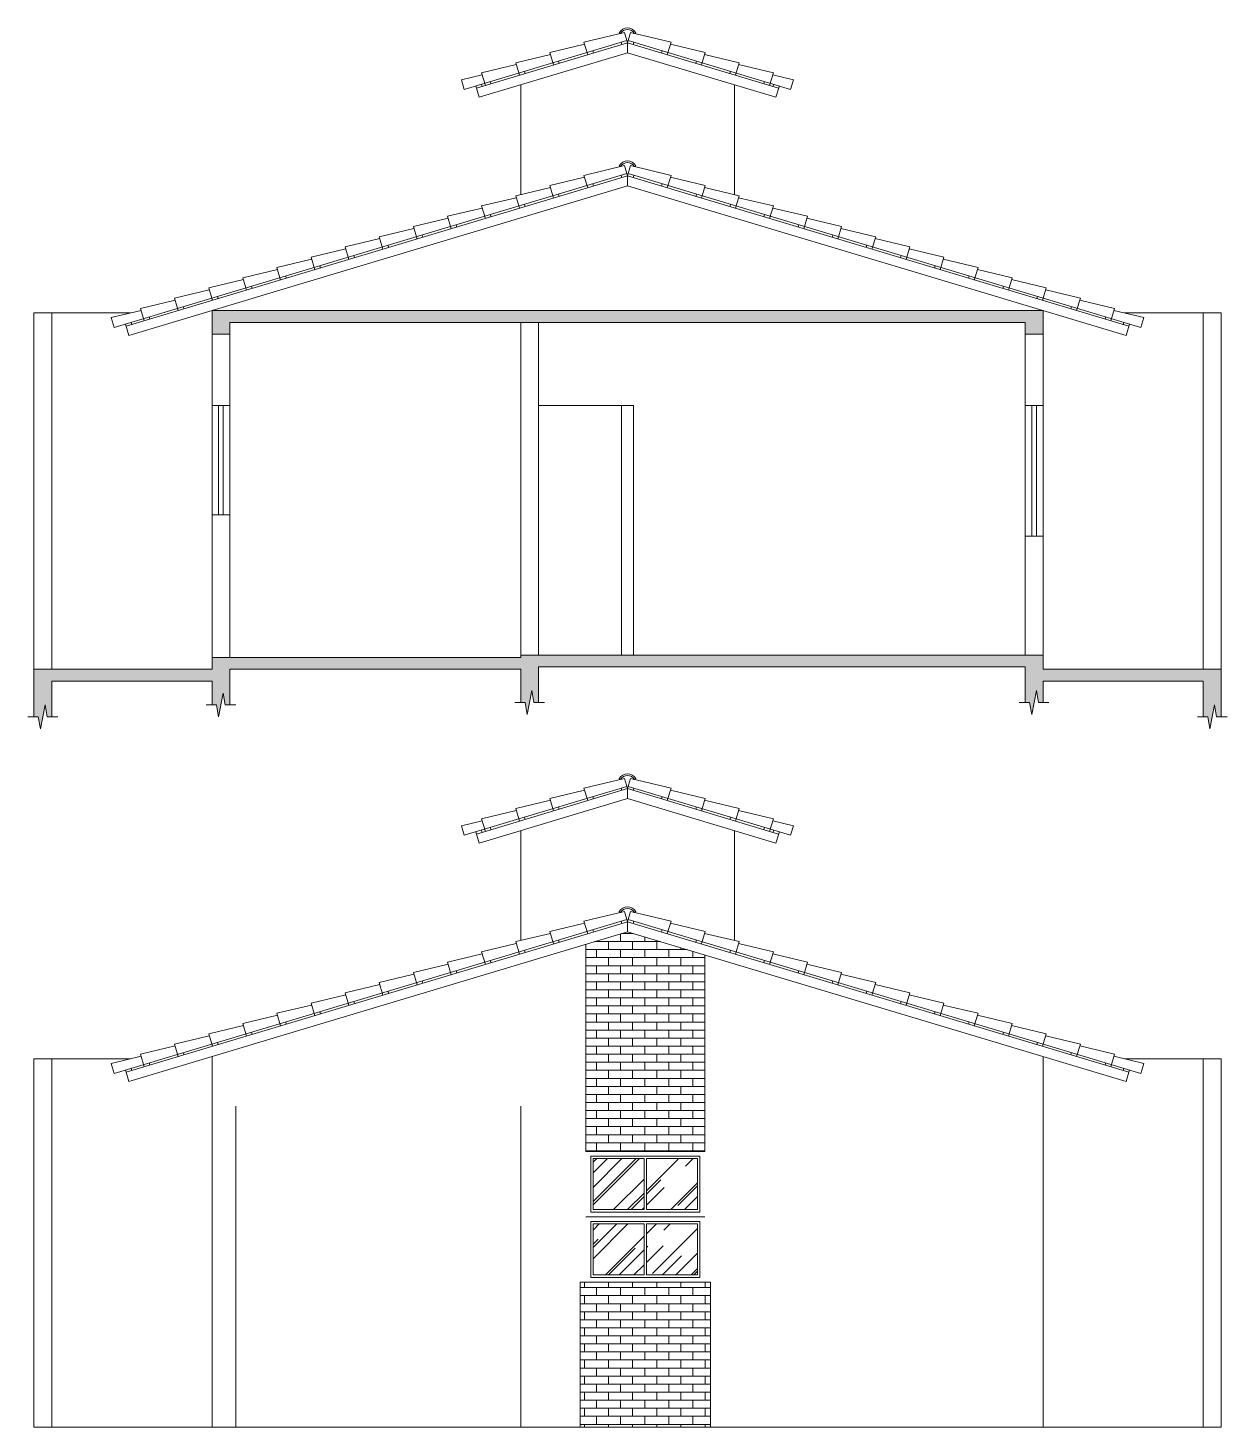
# Model space of a CAD drawing. Header units: centimetres. Extents: x 35234 to 39690, y -7016 to -4021.
# Drawn here: x 36797 to 37807, y -7016 to -5838 of the extents above; entities that cross this region are included whole.
import ezdxf

# ---------------------------------------------------------------- set-up
doc = ezdxf.new("R2010")
doc.units = ezdxf.units.CM
doc.header["$LTSCALE"] = 0.3
for name, color, linetype, lineweight in [('Cobertura', 52, 'Continuous', 15), ('Janelas', 86, 'Continuous', 5), ('Paredes', 87, 'Continuous', 20), ('Piso', 253, 'Continuous', 5), ('Portas', 152, 'Continuous', 5)]:
    doc.layers.add(name, color=color, linetype=linetype, lineweight=lineweight)
pattern_1 = [(50, (-14367.067, -7306.434), (14.5747735, -1.2751268), [1.524, -16.764]), (355, (-14367.067, -7306.434), (-2.8194737, 15.2845476), [1.2192, -13.4112467]), (100.451445, (-14365.853, -7306.54), (11.7552998, 14.00942), [1.2952007, -14.2472196]), (46.1842, (-14367.067, -7302.37), (21.686323, -3.363386), [2.286, -25.146]), (96.635558, (-14365.26, -7302.65), (18.992331, 19.79409), [1.942802, -21.370849]), (351.18415, (-14367.067, -7302.37), (18.992331, 19.79409), [1.828797, -20.116779]), (21, (-14365.035, -7303.386), (12.1291513, -8.1812159), [1.524, -16.764]), (326, (-14365.035, -7303.386), (4.9441623, 14.7350373), [1.2192, -13.4112]), (71.451445, (-14364.024, -7304.067), (17.0733135, 6.5538215), [1.2952007, -14.247195]), (37.5, (-14367.067, -7306.4337), (0.24708826, 6.7644031), [0, -13.24864, 0, -13.6144, 0, -13.462]), (7.5, (-14367.067, -7306.434), (5.345573, 8.014446), [0, -7.76224, 0, -12.94384, 0, -5.1308]), (327.5, (-14371.5985, -7306.4337), (10.8472476, -0.4582995), [0, -5.08, 0, -15.8496, 0, -21.0312]), (317.5, (-14373.63, -7306.434), (11.8503345, 2.0341193), [0, -6.604, 0, -10.52576, 0, -14.9352])]

msp = doc.modelspace()

# ---------------------------------------------------------------- hatches: boundary and pattern name
at = {"layer": 'Janelas'}
h = msp.add_hatch(dxfattribs=at)
h.set_pattern_fill('AR-RROOF', color=256, angle=45)
h.set_pattern_definition([(45, (-14367.067, -7209.917), (21.552615, 57.473639), [381, -50.8, 127, -25.4]), (45, (-14352.16, -7177.05), (-41.847994, 5.92697), [76.2, -8.382, 152.4, -19.05]), (45, (-14373.353, -7185.67), (81.3611205, 105.428207), [203.2, -35.56, 101.6, -25.4])])
h.paths.add_polyline_path([(37361.4, -6789.7), (37318.4, -6789.7), (37318.4, -6832.7), (37361.4, -6832.7)])
h.paths.add_polyline_path([(37316.4, -6789.7), (37273.4, -6789.7), (37273.4, -6832.7), (37316.4, -6832.7)])
h.paths.add_polyline_path([(37316.4, -6844.7), (37273.4, -6844.7), (37273.4, -6887.7), (37316.4, -6887.7)])
h.paths.add_polyline_path([(37318.4, -6844.7), (37318.4, -6887.7), (37361.4, -6887.7), (37361.4, -6844.7)])
at = {"layer": 'Paredes'}
h = msp.add_hatch(dxfattribs=at)
h.set_pattern_fill('AR-BRSTD', color=256, scale=0.1)
h.set_pattern_definition([(0, (-14367.067, -7209.9174), (0, 6.77418), []), (90, (-14367.067, -7209.917), (-10.16, 6.77418), [6.77418, -6.77418])])
h.paths.add_polyline_path([(37367.4, -6618.2), (37302.4, -6598.7), (37267.4, -6609.2), (37267.4, -6783.7), (37367.4, -6783.7)])
h.paths.add_polyline_path([(37372.4, -6893.7), (37367.4, -6893.7), (37267.4, -6893.7), (37262.4, -6893.7), (37262.4, -7015.7), (37372.4, -7015.7)])
at = {"layer": 'Piso'}
h = msp.add_hatch(dxfattribs=at)
h.set_pattern_fill('AR-CONC', color=256, scale=0.08)
h.set_pattern_definition(pattern_1)
h.paths.add_polyline_path([(36952.4, -6075.8), (36952.4, -6095.8), (36967.4, -6095.8), (36967.4, -6085.8), (37637.4, -6085.8), (37637.4, -6095.8), (37652.4, -6095.8), (37652.4, -6075.8)])
h = msp.add_hatch(dxfattribs=at)
h.set_pattern_fill('AR-CONC', color=256, scale=0.08)
h.set_pattern_definition(pattern_1)
h.paths.add_polyline_path([(37652.4, -6365.8), (37212.4, -6365.8), (37212.4, -6367.8), (36952.4, -6367.8), (36952.4, -6377.8), (36802.4, -6377.8), (36802.4, -6417.8), (36806.1, -6417.8), (36808, -6427.8), (36809.9, -6417.8), (36811.8, -6407.8), (36813.6, -6417.8), (36817.4, -6417.8), (36817.4, -6387.8), (36952.4, -6387.8), (36952.4, -6407.8), (36956.1, -6407.8), (36958, -6417.8), (36959.9, -6407.8), (36961.8, -6397.8), (36963.6, -6407.8), (36967.4, -6407.8), (36967.4, -6377.8), (37212.4, -6377.8), (37212.4, -6405.8), (37216.1, -6405.8), (37218, -6415.8), (37219.9, -6405.8), (37221.8, -6395.8), (37223.6, -6405.8), (37227.4, -6405.8), (37227.4, -6375.8), (37637.4, -6375.8), (37637.4, -6405.8), (37641.1, -6405.8), (37643, -6415.8), (37644.9, -6405.8), (37646.8, -6395.8), (37648.6, -6405.8), (37652.4, -6405.8), (37652.4, -6387.8), (37787.4, -6387.8), (37787.4, -6417.8), (37791.1, -6417.8), (37793, -6427.8), (37794.9, -6417.8), (37796.8, -6407.8), (37798.6, -6417.8), (37802.4, -6417.8), (37802.4, -6377.8), (37652.4, -6377.8)])

# ---------------------------------------------------------------- linework, layer by layer
at = {"layer": 'Cobertura'}
for p, q in [((37301.8, -5848.5), (37164.9, -5889.6)), ((37302.4, -5850.4), (37175.1, -5888.6)), ((37266.2, -5851.6), (37237, -5858.6)), ((37299.8, -5841.8), (37265.7, -5850)), ((37268.9, -5860.5), (37265.7, -5850)), ((37297.6, -5851.9), (37297, -5850)), ((37302.4, -5850.4), (37299.8, -5841.8)), ((37302.4, -5850.4), (37305, -5841.8)), ((37302.4, -5850.4), (37429.7, -5888.6)), ((37302.4, -5858.8), (37302.4, -5850.4)), ((37303, -5848.5), (37439.8, -5889.6)), ((37305, -5841.8), (37339.1, -5850)), ((37307.2, -5851.9), (37307.7, -5850)), ((37335.9, -5860.5), (37339.1, -5850)), ((37338.6, -5851.6), (37367.8, -5858.6)), ((37302.4, -5858.8), (37177.4, -5896.3)), ((37237.5, -5860.2), (37208.2, -5867.2)), ((37240.1, -5869.1), (37237, -5858.6)), ((37273.6, -5859.1), (37273.1, -5857.1)), ((37302.4, -5858.8), (37427.4, -5896.3)), ((37331.1, -5859.1), (37331.7, -5857.1)), ((37364.6, -5869.1), (37367.8, -5858.6)), ((37367.3, -5860.2), (37396.5, -5867.2)), ((37208.7, -5868.8), (37179.5, -5875.8)), ((37182.7, -5886.4), (37179.5, -5875.8)), ((37211.4, -5877.7), (37208.2, -5867.2)), ((37216.2, -5876.3), (37215.6, -5874.4)), ((37244.9, -5867.7), (37244.3, -5865.8)), ((37359.8, -5867.7), (37360.4, -5865.8)), ((37388.6, -5876.3), (37389.2, -5874.4)), ((37393.4, -5877.7), (37396.5, -5867.2)), ((37396, -5868.8), (37425.3, -5875.8)), ((37422.1, -5886.4), (37425.3, -5875.8)), ((37180, -5877.5), (37162.5, -5881.6)), ((37164.9, -5889.6), (37162.5, -5881.6)), ((37177.4, -5896.3), (37174.5, -5886.7)), ((37179.9, -5887.2), (37179.3, -5885.3)), ((37187.4, -5884.9), (37186.9, -5883)), ((37417.3, -5884.9), (37417.9, -5883)), ((37424.8, -5877.5), (37442.2, -5881.6)), ((37424.9, -5887.2), (37425.5, -5885.3)), ((37427.4, -5896.3), (37430.3, -5886.7)), ((37439.8, -5889.6), (37442.2, -5881.6)), ((37299.8, -5953.8), (37265.7, -5962)), ((37302.4, -5962.4), (37299.8, -5953.8)), ((37302.4, -5962.4), (37305, -5953.8)), ((37305, -5953.8), (37339.1, -5962)), ((37301.8, -5960.5), (36869.9, -6090.1)), ((37302.4, -5962.4), (36880.1, -6089.1)), ((37302.4, -5970.8), (36882.4, -6096.8)), ((37266.2, -5963.6), (37237, -5970.6)), ((37240.1, -5981.1), (37237, -5970.6)), ((37268.9, -5972.5), (37265.7, -5962)), ((37273.6, -5971.1), (37273.1, -5969.1)), ((37297.6, -5963.9), (37297, -5962)), ((37302.4, -5962.4), (37724.7, -6089.1)), ((37302.4, -5962.4), (37302.4, -5970.8)), ((37302.4, -5970.8), (37722.4, -6096.8)), ((37303, -5960.5), (37734.8, -6090.1)), ((37307.2, -5963.9), (37307.7, -5962)), ((37331.1, -5971.1), (37331.7, -5969.1)), ((37335.9, -5972.5), (37339.1, -5962)), ((37338.6, -5963.6), (37367.8, -5970.6)), ((37364.6, -5981.1), (37367.8, -5970.6)), ((37208.7, -5980.8), (37179.5, -5987.8)), ((37237.5, -5972.2), (37208.2, -5979.2)), ((37211.4, -5989.7), (37208.2, -5979.2)), ((37244.9, -5979.7), (37244.3, -5977.8)), ((37359.8, -5979.7), (37360.4, -5977.8)), ((37367.3, -5972.2), (37396.5, -5979.2)), ((37393.4, -5989.7), (37396.5, -5979.2)), ((37396, -5980.8), (37425.3, -5987.8)), ((37180, -5989.5), (37150.8, -5996.4)), ((37182.7, -5998.4), (37179.5, -5987.8)), ((37216.2, -5988.3), (37215.6, -5986.4)), ((37388.6, -5988.3), (37389.2, -5986.4)), ((37422.1, -5998.4), (37425.3, -5987.8)), ((37424.8, -5989.5), (37454, -5996.4)), ((37151.2, -5998.1), (37122, -6005.1)), ((37125.2, -6015.6), (37122, -6005.1)), ((37153.9, -6007), (37150.8, -5996.4)), ((37158.7, -6005.5), (37158.1, -6003.6)), ((37187.4, -5996.9), (37186.9, -5995)), ((37417.3, -5996.9), (37417.9, -5995)), ((37446.1, -6005.5), (37446.6, -6003.6)), ((37450.8, -6007), (37451.4, -6005.1)), ((37451.4, -6005.1), (37454, -5996.4)), ((37453.5, -5998.1), (37482.7, -6005.1)), ((37479.6, -6015.6), (37482.7, -6005.1)), ((37093.8, -6015.3), (37064.6, -6022.3)), ((37122.5, -6006.7), (37093.3, -6013.7)), ((37096.4, -6024.2), (37093.3, -6013.7)), ((37130, -6014.2), (37129.4, -6012.2)), ((37474.8, -6014.2), (37475.4, -6012.2)), ((37482.2, -6006.7), (37511.5, -6013.7)), ((37508.3, -6024.2), (37511.5, -6013.7)), ((37511, -6015.3), (37540.2, -6022.3)), ((37065, -6023.9), (37035.8, -6030.9)), ((37067.7, -6032.8), (37064.6, -6022.3)), ((37072.5, -6031.4), (37071.9, -6029.5)), ((37101.2, -6022.8), (37100.7, -6020.9)), ((37503.5, -6022.8), (37504.1, -6020.9)), ((37532.3, -6031.4), (37532.8, -6029.5)), ((37537, -6032.8), (37540.2, -6022.3)), ((37539.7, -6023.9), (37568.9, -6030.9)), ((37007.6, -6041.2), (36978.3, -6048.2)), ((37036.3, -6032.6), (37007.1, -6039.5)), ((37010.2, -6050.1), (37007.1, -6039.5)), ((37039, -6041.5), (37035.8, -6030.9)), ((37043.8, -6040), (37043.2, -6038.1)), ((37561, -6040), (37561.6, -6038.1)), ((37565.8, -6041.5), (37568.9, -6030.9)), ((37568.4, -6032.6), (37597.7, -6039.5)), ((37594.5, -6050.1), (37597.7, -6039.5)), ((37597.2, -6041.2), (37626.4, -6048.2)), ((36978.8, -6049.8), (36949.6, -6056.8)), ((36981.5, -6058.7), (36978.3, -6048.2)), ((37015, -6048.6), (37014.5, -6046.7)), ((37589.7, -6048.6), (37590.3, -6046.7)), ((37623.3, -6058.7), (37626.4, -6048.2)), ((37625.9, -6049.8), (37655.1, -6056.8)), ((36950.1, -6058.4), (36920.9, -6065.4)), ((36952.8, -6067.3), (36949.6, -6056.8)), ((36957.6, -6065.9), (36957, -6064)), ((36986.3, -6057.3), (36985.7, -6055.3)), ((37618.5, -6057.3), (37619, -6055.3)), ((37647.2, -6065.9), (37647.8, -6064)), ((37652, -6067.3), (37655.1, -6056.8)), ((37654.7, -6058.4), (37683.9, -6065.4)), ((36892.6, -6075.7), (36867.4, -6081.7)), ((36921.4, -6067), (36892.1, -6074)), ((36895.3, -6084.6), (36892.1, -6074)), ((36924, -6075.9), (36920.9, -6065.4)), ((36928.8, -6074.5), (36928.3, -6072.6)), ((37675.9, -6074.5), (37676.5, -6072.6)), ((37680.7, -6075.9), (37683.9, -6065.4)), ((37683.4, -6067), (37712.6, -6074)), ((37709.5, -6084.6), (37712.6, -6074)), ((37712.1, -6075.7), (37737.3, -6081.7)), ((36869.9, -6090.1), (36867.4, -6081.7)), ((36882.4, -6096.8), (36879.5, -6087.2)), ((36884.9, -6087.7), (36884.3, -6085.8)), ((36900.1, -6083.1), (36899.5, -6081.2)), ((37704.7, -6083.1), (37705.2, -6081.2)), ((37719.9, -6087.7), (37720.5, -6085.8)), ((37722.4, -6096.8), (37725.3, -6087.2)), ((37734.8, -6090.1), (37737.3, -6081.7)), ((37301.8, -6476.4), (37164.9, -6517.5)), ((37299.8, -6469.7), (37265.7, -6477.9)), ((37302.4, -6478.3), (37299.8, -6469.7)), ((37302.4, -6478.3), (37305, -6469.7)), ((37303, -6476.4), (37439.8, -6517.5)), ((37305, -6469.7), (37339.1, -6477.9)), ((37302.4, -6478.3), (37175.1, -6516.5)), ((37302.4, -6486.7), (37177.4, -6524.2)), ((37237.5, -6488.1), (37208.2, -6495.1)), ((37266.2, -6479.5), (37237, -6486.5)), ((37240.1, -6497), (37237, -6486.5)), ((37268.9, -6488.4), (37265.7, -6477.9)), ((37273.6, -6487), (37273.1, -6485)), ((37297.6, -6479.8), (37297, -6477.9)), ((37302.4, -6478.3), (37429.7, -6516.5)), ((37302.4, -6486.7), (37302.4, -6478.3)), ((37302.4, -6486.7), (37427.4, -6524.2)), ((37307.2, -6479.8), (37307.7, -6477.9)), ((37331.1, -6487), (37331.7, -6485)), ((37335.9, -6488.4), (37339.1, -6477.9)), ((37338.6, -6479.5), (37367.8, -6486.5)), ((37364.6, -6497), (37367.8, -6486.5)), ((37367.3, -6488.1), (37396.5, -6495.1)), ((37208.7, -6496.7), (37179.5, -6503.7)), ((37211.4, -6505.6), (37208.2, -6495.1)), ((37244.9, -6495.6), (37244.3, -6493.7)), ((37359.8, -6495.6), (37360.4, -6493.7)), ((37393.4, -6505.6), (37396.5, -6495.1)), ((37396, -6496.7), (37425.3, -6503.7)), ((37180, -6505.4), (37162.5, -6509.5)), ((37164.9, -6517.5), (37162.5, -6509.5)), ((37182.7, -6514.3), (37179.5, -6503.7)), ((37187.4, -6512.8), (37186.9, -6510.9)), ((37216.2, -6504.2), (37215.6, -6502.3)), ((37388.6, -6504.2), (37389.2, -6502.3)), ((37417.3, -6512.8), (37417.9, -6510.9)), ((37422.1, -6514.3), (37425.3, -6503.7)), ((37424.8, -6505.4), (37442.2, -6509.5)), ((37439.8, -6517.5), (37442.2, -6509.5)), ((37177.4, -6524.2), (37174.5, -6514.6)), ((37179.9, -6515.1), (37179.3, -6513.2)), ((37424.9, -6515.1), (37425.5, -6513.2)), ((37427.4, -6524.2), (37430.3, -6514.6)), ((37299.8, -6581.7), (37265.7, -6589.9)), ((37302.4, -6590.3), (37299.8, -6581.7)), ((37302.4, -6590.3), (37305, -6581.7)), ((37305, -6581.7), (37339.1, -6589.9)), ((37301.8, -6588.4), (36869.9, -6718)), ((37302.4, -6590.3), (36880.1, -6717)), ((37266.2, -6591.5), (37237, -6598.5)), ((37268.9, -6600.4), (37265.7, -6589.9)), ((37297.6, -6591.8), (37297, -6589.9)), ((37302.4, -6590.3), (37724.7, -6717)), ((37302.4, -6590.3), (37302.4, -6598.7)), ((37303, -6588.4), (37734.8, -6718)), ((37307.2, -6591.8), (37307.7, -6589.9)), ((37335.9, -6600.4), (37339.1, -6589.9)), ((37338.6, -6591.5), (37367.8, -6598.5)), ((37302.4, -6598.7), (36882.4, -6724.7)), ((37237.5, -6600.1), (37208.2, -6607.1)), ((37211.4, -6617.6), (37208.2, -6607.1)), ((37240.1, -6609), (37237, -6598.5)), ((37244.9, -6607.6), (37244.3, -6605.7)), ((37273.6, -6599), (37273.1, -6597)), ((37302.4, -6598.7), (37722.4, -6724.7)), ((37331.1, -6599), (37331.7, -6597)), ((37359.8, -6607.6), (37360.4, -6605.7)), ((37364.6, -6609), (37367.8, -6598.5)), ((37367.3, -6600.1), (37396.5, -6607.1)), ((37393.4, -6617.6), (37396.5, -6607.1)), ((37180, -6617.4), (37150.8, -6624.3)), ((37208.7, -6608.7), (37179.5, -6615.7)), ((37182.7, -6626.3), (37179.5, -6615.7)), ((37216.2, -6616.2), (37215.6, -6614.3)), ((37388.6, -6616.2), (37389.2, -6614.3)), ((37396, -6608.7), (37425.3, -6615.7)), ((37422.1, -6626.3), (37425.3, -6615.7)), ((37424.8, -6617.4), (37454, -6624.3)), ((37151.2, -6626), (37122, -6633)), ((37153.9, -6634.9), (37150.8, -6624.3)), ((37187.4, -6624.8), (37186.9, -6622.9)), ((37417.3, -6624.8), (37417.9, -6622.9)), ((37450.8, -6634.9), (37454, -6624.3)), ((37453.5, -6626), (37482.7, -6633)), ((37122.5, -6634.6), (37093.3, -6641.6)), ((37096.4, -6652.1), (37093.3, -6641.6)), ((37125.2, -6643.5), (37122, -6633)), ((37130, -6642.1), (37129.4, -6640.1)), ((37158.7, -6633.4), (37158.1, -6631.5)), ((37446.1, -6633.4), (37446.6, -6631.5)), ((37474.8, -6642.1), (37475.4, -6640.1)), ((37479.6, -6643.5), (37482.7, -6633)), ((37482.2, -6634.6), (37511.5, -6641.6)), ((37508.3, -6652.1), (37511.5, -6641.6)), ((37065, -6651.8), (37035.8, -6658.8)), ((37093.8, -6643.2), (37064.6, -6650.2)), ((37067.7, -6660.7), (37064.6, -6650.2)), ((37101.2, -6650.7), (37100.7, -6648.8)), ((37503.5, -6650.7), (37504.1, -6648.8)), ((37511, -6643.2), (37540.2, -6650.2)), ((37537, -6660.7), (37540.2, -6650.2)), ((37539.7, -6651.8), (37568.9, -6658.8)), ((37036.3, -6660.5), (37007.1, -6667.4)), ((37039, -6669.4), (37035.8, -6658.8)), ((37043.8, -6667.9), (37043.2, -6666)), ((37072.5, -6659.3), (37071.9, -6657.4)), ((37532.3, -6659.3), (37532.8, -6657.4)), ((37561, -6667.9), (37561.6, -6666)), ((37565.8, -6669.4), (37568.9, -6658.8)), ((37568.4, -6660.5), (37597.7, -6667.4)), ((36978.8, -6677.7), (36949.6, -6684.7)), ((37007.6, -6669.1), (36978.3, -6676.1)), ((36981.5, -6686.6), (36978.3, -6676.1)), ((37010.2, -6678), (37007.1, -6667.4)), ((37015, -6676.5), (37014.5, -6674.6)), ((37589.7, -6676.5), (37590.3, -6674.6)), ((37594.5, -6678), (37597.7, -6667.4)), ((37597.2, -6669.1), (37626.4, -6676.1)), ((37623.3, -6686.6), (37626.4, -6676.1)), ((37625.9, -6677.7), (37655.1, -6684.7)), ((36950.1, -6686.3), (36920.9, -6693.3)), ((36952.8, -6695.2), (36949.6, -6684.7)), ((36986.3, -6685.2), (36985.7, -6683.2)), ((37618.5, -6685.2), (37619, -6683.2)), ((37652.6, -6693.3), (37655.1, -6684.7)), ((37654.7, -6686.3), (37683.9, -6693.3)), ((36921.4, -6694.9), (36892.1, -6701.9)), ((36924, -6703.8), (36920.9, -6693.3)), ((36928.8, -6702.4), (36928.3, -6700.5)), ((36957.6, -6693.8), (36957, -6691.9)), ((37647.2, -6693.8), (37647.8, -6691.9)), ((37652, -6695.2), (37652.6, -6693.3)), ((37675.9, -6702.4), (37676.5, -6700.5)), ((37680.7, -6703.8), (37683.9, -6693.3)), ((37683.4, -6694.9), (37712.6, -6701.9)), ((36892.6, -6703.6), (36867.4, -6709.6)), ((36869.9, -6718), (36867.4, -6709.6)), ((36895.3, -6712.5), (36892.1, -6701.9)), ((36900.1, -6711), (36899.5, -6709.1)), ((37704.7, -6711), (37705.2, -6709.1)), ((37709.5, -6712.5), (37712.6, -6701.9)), ((37712.1, -6703.6), (37737.3, -6709.6)), ((37734.8, -6718), (37737.3, -6709.6)), ((36882.4, -6724.7), (36879.5, -6715.1)), ((36884.9, -6715.6), (36884.3, -6713.7)), ((37719.9, -6715.6), (37720.5, -6713.7)), ((37722.4, -6724.7), (37725.3, -6715.1))]:
    msp.add_line(p, q, dxfattribs=at)
for points in [[(37309.3, -5841.9), (37308.1, -5842.6, 0.57735), (37296.6, -5842.6), (37295.5, -5841.9, -0.57735)], [(37309.3, -5953.9), (37308.1, -5954.6, 0.57735), (37296.6, -5954.6), (37295.5, -5953.9, -0.57735)], [(37309.3, -6469.8), (37308.1, -6470.5, 0.57735), (37296.6, -6470.5), (37295.5, -6469.8, -0.57735)], [(37309.3, -6581.8), (37308.1, -6582.5, 0.57735), (37296.6, -6582.5), (37295.5, -6581.8, -0.57735)]]:
    msp.add_lwpolyline(points, format="xyb", close=True, dxfattribs=at)
at = {"layer": 'Janelas'}
for p, q in [((36952.4, -6155.8), (36952.4, -6247.8)), ((36957.9, -6155.8), (36957.9, -6247.8)), ((36961.9, -6155.8), (36961.9, -6247.8)), ((36967.4, -6155.8), (36967.4, -6247.8)), ((37637.4, -6155.8), (37637.4, -6265.8)), ((37642.9, -6155.8), (37642.9, -6265.8)), ((37646.9, -6155.8), (37646.9, -6265.8)), ((37652.4, -6155.8), (37652.4, -6265.8)), ((37267.4, -6783.7), (37367.4, -6783.7)), ((37271.4, -6834.7), (37271.4, -6787.7)), ((37271.4, -6787.7), (37363.4, -6787.7)), ((37273.4, -6832.7), (37273.4, -6789.7)), ((37273.4, -6789.7), (37316.4, -6789.7)), ((37316.4, -6789.7), (37316.4, -6832.7)), ((37318.4, -6789.7), (37361.4, -6789.7)), ((37318.4, -6789.7), (37318.4, -6832.7)), ((37361.4, -6832.7), (37361.4, -6789.7)), ((37363.4, -6834.7), (37363.4, -6787.7)), ((37267.4, -6838.7), (37367.4, -6838.7)), ((37271.4, -6834.7), (37363.4, -6834.7)), ((37271.4, -6889.7), (37271.4, -6842.7)), ((37271.4, -6842.7), (37363.4, -6842.7)), ((37273.4, -6832.7), (37316.4, -6832.7)), ((37318.4, -6832.7), (37361.4, -6832.7)), ((37363.4, -6889.7), (37363.4, -6842.7)), ((37273.4, -6887.7), (37273.4, -6844.7)), ((37273.4, -6844.7), (37316.4, -6844.7)), ((37316.4, -6844.7), (37316.4, -6887.7)), ((37318.4, -6844.7), (37361.4, -6844.7)), ((37318.4, -6844.7), (37318.4, -6887.7)), ((37361.4, -6887.7), (37361.4, -6844.7)), ((37271.4, -6889.7), (37363.4, -6889.7)), ((37273.4, -6887.7), (37316.4, -6887.7)), ((37318.4, -6887.7), (37361.4, -6887.7))]:
    msp.add_line(p, q, dxfattribs=at)
at = {"layer": 'Paredes'}
for p, q in [((37212.4, -5978.2), (37212.4, -5885.8)), ((37392.4, -5978.2), (37392.4, -5885.8)), ((36802.4, -6377.8), (36802.4, -6077.8)), ((36802.4, -6077.8), (36883.7, -6077.8)), ((36817.4, -6377.8), (36817.4, -6077.8)), ((37212.4, -6365.8), (37212.4, -6085.8)), ((37227.4, -6365.8), (37227.4, -6085.8)), ((37802.4, -6077.8), (37721, -6077.8)), ((37787.4, -6377.8), (37787.4, -6077.8)), ((37802.4, -6377.8), (37802.4, -6077.8)), ((36952.4, -6155.8), (36952.4, -6095.8)), ((36967.4, -6095.8), (36952.4, -6095.8)), ((36967.4, -6155.8), (36967.4, -6095.8)), ((37637.4, -6155.8), (37637.4, -6095.8)), ((37637.4, -6095.8), (37652.4, -6095.8)), ((37652.4, -6155.8), (37652.4, -6095.8)), ((36967.4, -6155.8), (36952.4, -6155.8)), ((37652.4, -6155.8), (37637.4, -6155.8)), ((36952.4, -6367.8), (36952.4, -6247.8)), ((36967.4, -6247.8), (36952.4, -6247.8)), ((36967.4, -6367.8), (36967.4, -6247.8)), ((37637.4, -6365.8), (37637.4, -6265.8)), ((37637.4, -6265.8), (37652.4, -6265.8)), ((37652.4, -6365.8), (37652.4, -6265.8)), ((37212.4, -6606.1), (37212.4, -6513.7)), ((37392.4, -6606.1), (37392.4, -6513.7)), ((37267.4, -6783.7), (37267.4, -6609.2)), ((37367.4, -6783.7), (37367.4, -6618.2)), ((36802.4, -7015.7), (36802.4, -6705.7)), ((36802.4, -6705.7), (36883.7, -6705.7)), ((36817.4, -7015.7), (36817.4, -6705.7)), ((36952.4, -7015.7), (36952.4, -6703.7)), ((37652.4, -6703.7), (37652.4, -7015.7)), ((37802.4, -6705.7), (37721, -6705.7)), ((37787.4, -7015.7), (37787.4, -6705.7)), ((37802.4, -7015.7), (37802.4, -6705.7)), ((36972.4, -7015.7), (36972.4, -6745.7)), ((37212.4, -7015.7), (37212.4, -6745.7)), ((37267.4, -6783.7), (37367.4, -6783.7)), ((37262.4, -6893.7), (37262.4, -7015.7)), ((37262.4, -6893.7), (37372.4, -6893.7)), ((37372.4, -6893.7), (37372.4, -7015.7)), ((36802.4, -7015.7), (37802.4, -7015.7))]:
    msp.add_line(p, q, dxfattribs=at)
at = {"layer": 'Piso'}
for p, q in [((36952.4, -6075.8), (37652.4, -6075.8)), ((36952.4, -6075.8), (36952.4, -6095.8)), ((37652.4, -6075.8), (37652.4, -6095.8)), ((36967.4, -6085.8), (37637.4, -6085.8)), ((36967.4, -6085.8), (36967.4, -6095.8)), ((37637.4, -6085.8), (37637.4, -6095.8)), ((36952.4, -6377.8), (36952.4, -6367.8)), ((37212.4, -6367.8), (36952.4, -6367.8)), ((37212.4, -6367.8), (37212.4, -6365.8)), ((37212.4, -6365.8), (37652.4, -6365.8)), ((37652.4, -6377.8), (37652.4, -6365.8)), ((36802.4, -6417.8), (36802.4, -6377.8)), ((36802.4, -6377.8), (36952.4, -6377.8)), ((36967.4, -6407.8), (36967.4, -6377.8)), ((37212.4, -6377.8), (36967.4, -6377.8)), ((37212.4, -6405.8), (37212.4, -6377.8)), ((37227.4, -6405.8), (37227.4, -6375.8)), ((37227.4, -6375.8), (37637.4, -6375.8)), ((37637.4, -6405.8), (37637.4, -6375.8)), ((37652.4, -6377.8), (37802.4, -6377.8)), ((37802.4, -6417.8), (37802.4, -6377.8)), ((36817.4, -6417.8), (36817.4, -6387.8)), ((36817.4, -6387.8), (36952.4, -6387.8)), ((36952.4, -6407.8), (36952.4, -6387.8)), ((37652.4, -6405.8), (37652.4, -6387.8)), ((37652.4, -6387.8), (37787.4, -6387.8)), ((37787.4, -6417.8), (37787.4, -6387.8)), ((36958, -6417.8), (36961.8, -6397.8)), ((36963.6, -6407.8), (36961.8, -6397.8)), ((37216.1, -6405.8), (37207.4, -6405.8)), ((37216.1, -6405.8), (37218, -6415.8)), ((37218, -6415.8), (37221.8, -6395.8)), ((37223.6, -6405.8), (37221.8, -6395.8)), ((37223.6, -6405.8), (37232.4, -6405.8)), ((37641.1, -6405.8), (37632.4, -6405.8)), ((37641.1, -6405.8), (37643, -6415.8)), ((37643, -6415.8), (37646.8, -6395.8)), ((37648.6, -6405.8), (37646.8, -6395.8)), ((37648.6, -6405.8), (37657.4, -6405.8)), ((36806.1, -6417.8), (36797.4, -6417.8)), ((36806.1, -6417.8), (36808, -6427.8)), ((36808, -6427.8), (36811.8, -6407.8)), ((36813.6, -6417.8), (36811.8, -6407.8)), ((36813.6, -6417.8), (36822.4, -6417.8)), ((36956.1, -6407.8), (36947.4, -6407.8)), ((36956.1, -6407.8), (36958, -6417.8)), ((36963.6, -6407.8), (36972.4, -6407.8)), ((37791.1, -6417.8), (37782.4, -6417.8)), ((37791.1, -6417.8), (37793, -6427.8)), ((37793, -6427.8), (37796.8, -6407.8)), ((37798.6, -6417.8), (37796.8, -6407.8)), ((37798.6, -6417.8), (37807.4, -6417.8))]:
    msp.add_line(p, q, dxfattribs=at)
at = {"layer": 'Portas'}
for p, q in [((37307.4, -6155.8), (37227.4, -6155.8)), ((37297.4, -6155.8), (37297.4, -6365.8)), ((37307.4, -6155.8), (37307.4, -6365.8))]:
    msp.add_line(p, q, dxfattribs=at)

doc.saveas('drawing.dxf')
